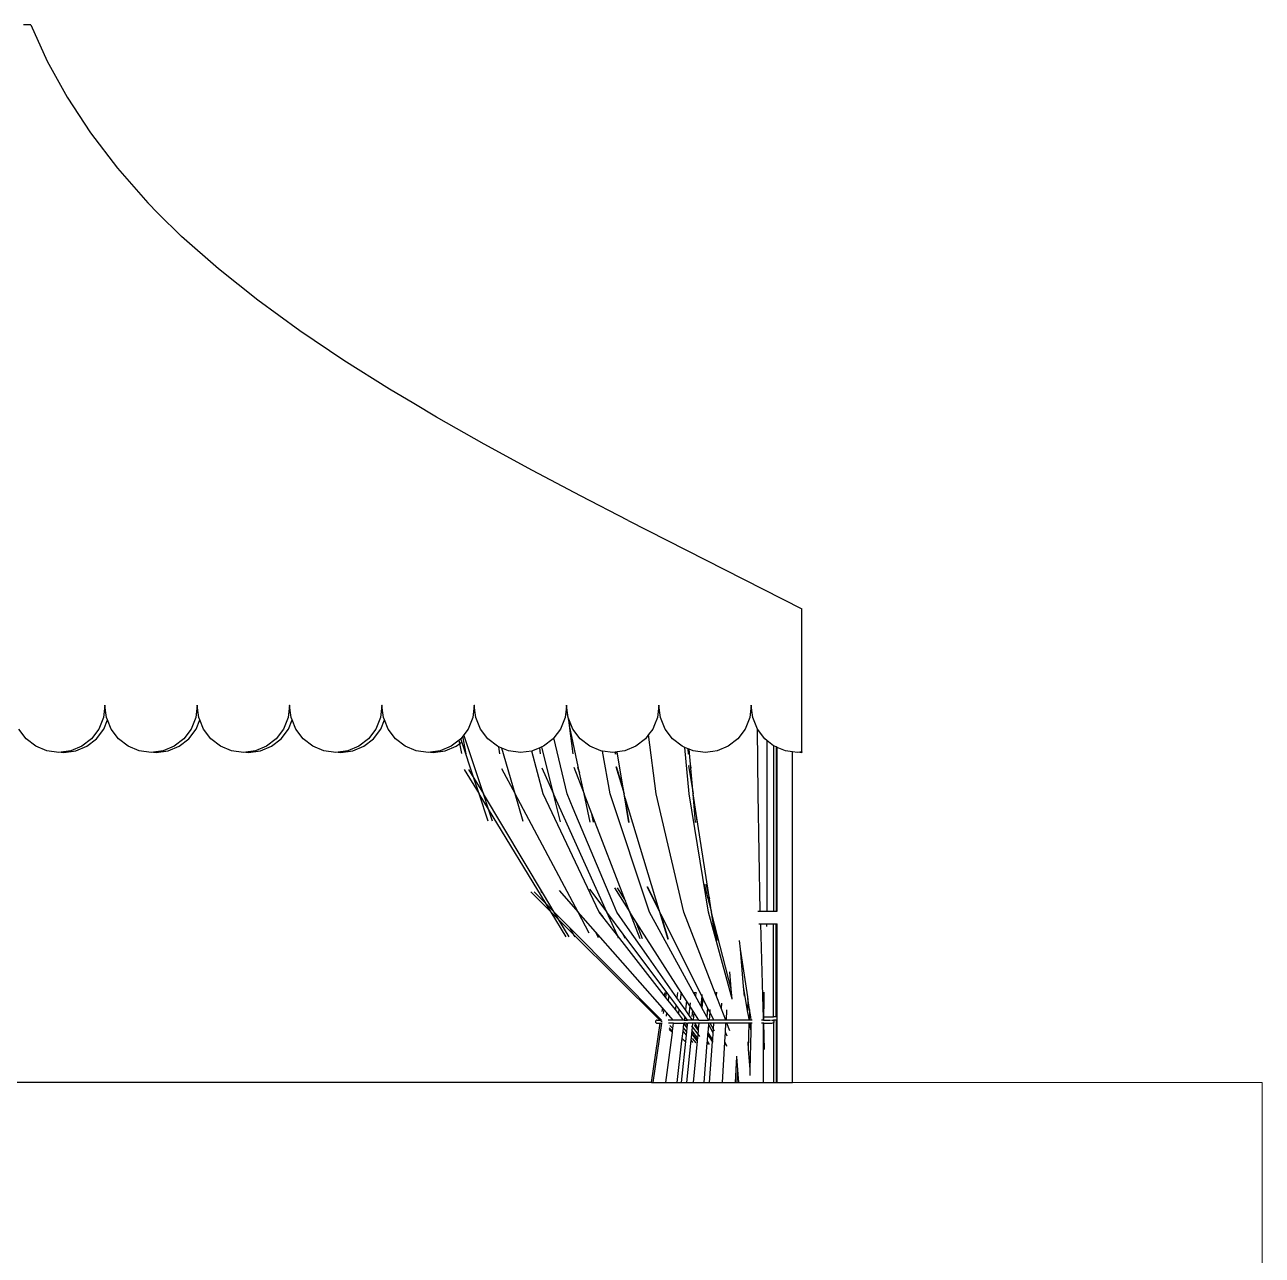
# Model space of a CAD drawing. Header units: inches. Extents: x 249 to 1192, y -18 to 440.
# Drawn here: x 645.779 to 649.758, y 263.792 to 267.748 of the extents above; entities that cross this region are included whole.
import ezdxf

# ---------------------------------------------------------------- set-up
doc = ezdxf.new("R2010")
doc.units = ezdxf.units.IN
doc.header["$MEASUREMENT"] = 0
doc.layers.add('DINDING', color=6, linetype='Continuous', lineweight=0)
doc.layers.add('FURNITURE', color=11, linetype='Continuous')
doc.layers.add('KOLOM', color=5, linetype='Continuous')

# ---------------------------------------------------------------- blocks, each defined once
blk = doc.blocks.new('tenda1')
for p, q in [((646.3916, 363.3297), (646.3675, 363.3297)), ((646.3916, 363.3297), (646.4443, 363.2126)), ((646.4443, 363.2126), (646.5082, 363.0968)), ((646.5082, 363.0968), (646.5835, 362.9822)), ((646.5835, 362.9822), (646.67, 362.8689)), ((646.67, 362.8689), (646.7679, 362.7568)), ((646.7679, 362.7568), (646.8002, 362.7241)), ((646.8764, 362.649), (646.8002, 362.7241)), ((646.9947, 362.5453), (646.8764, 362.649)), ((647.1217, 362.4443), (646.9947, 362.5453)), ((647.2564, 362.3461), (647.1217, 362.4443)), ((647.3977, 362.2507), (647.2564, 362.3461)), ((647.5445, 362.1581), (647.3977, 362.2507)), ((647.6227, 362.1121), (647.5445, 362.1581)), ((647.6954, 362.0682), (647.6227, 362.1121)), ((647.8492, 361.9811), (647.6954, 362.0682)), ((648.0044, 361.8968), (647.8492, 361.9811)), ((648.1594, 361.8152), (648.0044, 361.8968)), ((648.3126, 361.7364), (648.1594, 361.8152)), ((648.3126, 361.7364), (648.871, 361.4528)), ((648.871, 360.9922), (648.871, 361.4528)), ((646.6299, 361.1417), (646.6248, 361.1025)), ((646.6297, 361.1431), (646.6299, 361.1417)), ((646.6297, 361.1431), (646.63, 361.1431)), ((646.6299, 361.1417), (646.63, 361.1431)), ((646.6349, 361.1025), (646.6299, 361.1417)), ((646.9267, 361.1417), (646.9217, 361.1025)), ((646.9266, 361.1431), (646.9267, 361.1417)), ((646.9266, 361.1431), (646.9269, 361.1431)), ((646.9267, 361.1417), (646.9269, 361.1431)), ((646.9318, 361.1025), (646.9267, 361.1417)), ((647.2236, 361.1417), (647.2186, 361.1025)), ((647.2234, 361.1431), (647.2236, 361.1417)), ((647.2234, 361.1431), (647.2238, 361.1431)), ((647.2236, 361.1417), (647.2238, 361.1431)), ((647.2287, 361.1025), (647.2236, 361.1417)), ((647.5205, 361.1417), (647.5154, 361.1025)), ((647.5203, 361.1431), (647.5207, 361.1431)), ((647.5203, 361.1431), (647.5205, 361.1417)), ((647.5205, 361.1417), (647.5207, 361.1431)), ((647.5256, 361.1025), (647.5205, 361.1417)), ((647.8174, 361.1417), (647.8123, 361.1025)), ((647.8172, 361.1431), (647.8176, 361.1431)), ((647.8172, 361.1431), (647.8174, 361.1417)), ((647.8174, 361.1417), (647.8176, 361.1431)), ((647.8224, 361.1025), (647.8174, 361.1417)), ((648.1143, 361.1417), (648.1127, 361.1294)), ((648.1141, 361.1431), (648.1143, 361.1417)), ((648.1141, 361.1431), (648.1144, 361.1431)), ((648.1143, 361.1417), (648.1144, 361.1431)), ((648.1193, 361.1025), (648.1143, 361.1417)), ((648.4111, 361.1417), (648.4061, 361.1025)), ((648.411, 361.1431), (648.4111, 361.1417)), ((648.411, 361.1431), (648.4113, 361.1431)), ((648.4111, 361.1417), (648.4113, 361.1431)), ((648.4162, 361.1025), (648.4111, 361.1417)), ((648.708, 361.1417), (648.703, 361.1025)), ((648.7078, 361.1431), (648.708, 361.1417)), ((648.7078, 361.1431), (648.7082, 361.1431)), ((648.708, 361.1417), (648.7082, 361.1431)), ((648.7131, 361.1025), (648.708, 361.1417)), ((646.6248, 361.1025), (646.61, 361.066)), ((646.6261, 361.066), (646.6379, 361.0951)), ((646.6379, 361.0951), (646.6349, 361.1025)), ((646.6497, 361.066), (646.6379, 361.0951)), ((646.9217, 361.1025), (646.9069, 361.066)), ((646.923, 361.066), (646.9348, 361.0951)), ((646.9348, 361.0951), (646.9318, 361.1025)), ((646.9466, 361.066), (646.9348, 361.0951)), ((647.2186, 361.1025), (647.2037, 361.066)), ((647.2199, 361.066), (647.2317, 361.0951)), ((647.2317, 361.0951), (647.2287, 361.1025)), ((647.2435, 361.066), (647.2317, 361.0951)), ((647.5154, 361.1025), (647.5006, 361.066)), ((647.5168, 361.066), (647.5286, 361.0951)), ((647.5286, 361.0951), (647.5256, 361.1025)), ((647.5404, 361.066), (647.5286, 361.0951)), ((647.8123, 361.1025), (647.7975, 361.066)), ((647.8373, 361.066), (647.8224, 361.1025)), ((648.1092, 361.1025), (648.0944, 361.066)), ((648.1127, 361.1294), (648.1092, 361.1025)), ((648.1127, 361.1294), (648.1238, 361.0773)), ((648.1212, 361.0979), (648.1193, 361.1025)), ((648.1238, 361.0773), (648.1212, 361.0979)), ((648.1341, 361.066), (648.1212, 361.0979)), ((648.4061, 361.1025), (648.3965, 361.0789)), ((648.431, 361.066), (648.4162, 361.1025)), ((648.703, 361.1025), (648.6881, 361.066)), ((648.7279, 361.066), (648.7131, 361.1025)), ((646.3765, 361.0346), (646.3529, 361.066)), ((646.61, 361.066), (646.5864, 361.0346)), ((646.6025, 361.0346), (646.6261, 361.066)), ((646.6733, 361.0346), (646.6497, 361.066)), ((646.9069, 361.066), (646.8833, 361.0346)), ((646.8994, 361.0346), (646.923, 361.066)), ((646.9702, 361.0346), (646.9466, 361.066)), ((647.2037, 361.066), (647.1801, 361.0346)), ((647.1963, 361.0346), (647.2199, 361.066)), ((647.2671, 361.0346), (647.2435, 361.066)), ((647.5006, 361.066), (647.477, 361.0346)), ((647.4932, 361.0346), (647.5168, 361.066)), ((647.564, 361.0346), (647.5404, 361.066)), ((647.7975, 361.066), (647.7837, 361.0476)), ((647.8609, 361.0346), (647.8373, 361.066)), ((648.0944, 361.066), (648.0734, 361.0381)), ((648.1352, 360.9857), (648.1238, 361.0773)), ((648.1561, 360.9253), (648.1238, 361.0773)), ((648.1577, 361.0346), (648.1341, 361.066)), ((648.3913, 361.066), (648.3779, 361.0482)), ((648.3965, 361.0789), (648.3913, 361.066)), ((648.4546, 361.0346), (648.431, 361.066)), ((648.6881, 361.066), (648.6645, 361.0346)), ((648.728, 361.0659), (648.7279, 361.066)), ((648.7301, 360.8571), (648.728, 361.0659)), ((648.7515, 361.0346), (648.728, 361.0659)), ((646.4072, 361.0106), (646.3765, 361.0346)), ((646.5864, 361.0346), (646.5556, 361.0106)), ((646.5718, 361.0106), (646.6025, 361.0346)), ((646.7041, 361.0106), (646.6733, 361.0346)), ((646.8833, 361.0346), (646.8525, 361.0106)), ((646.8687, 361.0106), (646.8994, 361.0346)), ((647.001, 361.0106), (646.9702, 361.0346)), ((647.1801, 361.0346), (647.1494, 361.0106)), ((647.1655, 361.0106), (647.1963, 361.0346)), ((647.2978, 361.0106), (647.2671, 361.0346)), ((647.477, 361.0346), (647.4463, 361.0106)), ((647.4624, 361.0106), (647.4932, 361.0346)), ((647.5947, 361.0106), (647.564, 361.0346)), ((647.7686, 361.0305), (647.7432, 361.0106)), ((647.7593, 361.0106), (647.7708, 361.0195)), ((647.7737, 361.0345), (647.7686, 361.0305)), ((647.7708, 361.0195), (647.7686, 361.0305)), ((647.7708, 361.0195), (647.7771, 361.0245)), ((647.7772, 360.9868), (647.7708, 361.0195)), ((647.7739, 361.0346), (647.7737, 361.0345)), ((647.7771, 361.0245), (647.7737, 361.0345)), ((647.7805, 361.0434), (647.7739, 361.0346)), ((647.8161, 360.908), (647.7771, 361.0245)), ((647.7837, 361.0476), (647.7805, 361.0434)), ((647.7915, 360.9867), (647.7805, 361.0434)), ((647.8466, 360.8571), (647.7837, 361.0476)), ((647.8916, 361.0106), (647.8609, 361.0346)), ((648.0708, 361.0346), (648.04, 361.0106)), ((648.0734, 361.0381), (648.0708, 361.0346)), ((648.1156, 360.8571), (648.0734, 361.0381)), ((648.1885, 361.0106), (648.1577, 361.0346)), ((648.3677, 361.0346), (648.3369, 361.0106)), ((648.3779, 361.0482), (648.3677, 361.0346)), ((648.4025, 360.8571), (648.3779, 361.0482)), ((648.4854, 361.0106), (648.4546, 361.0346)), ((648.6645, 361.0346), (648.6338, 361.0106)), ((648.7582, 361.0294), (648.7515, 361.0346)), ((648.7799, 361.0124), (648.7582, 361.0294)), ((648.7582, 361.0294), (648.7582, 360.4801)), ((646.443, 360.9954), (646.4072, 361.0106)), ((646.4814, 360.9903), (646.443, 360.9954)), ((646.4895, 360.9913), (646.4814, 360.9903)), ((646.5198, 360.9954), (646.4895, 360.9913)), ((646.4895, 360.9913), (646.4976, 360.9903)), ((646.4976, 360.9903), (646.536, 360.9954)), ((646.5556, 361.0106), (646.5198, 360.9954)), ((646.536, 360.9954), (646.5718, 361.0106)), ((646.7399, 360.9954), (646.7041, 361.0106)), ((646.7783, 360.9903), (646.7399, 360.9954)), ((646.7864, 360.9913), (646.7783, 360.9903)), ((646.8167, 360.9954), (646.7864, 360.9913)), ((646.7864, 360.9913), (646.7944, 360.9903)), ((646.7944, 360.9903), (646.8329, 360.9954)), ((646.8525, 361.0106), (646.8167, 360.9954)), ((646.8329, 360.9954), (646.8687, 361.0106)), ((647.0368, 360.9954), (647.001, 361.0106)), ((647.0752, 360.9903), (647.0368, 360.9954)), ((647.0832, 360.9913), (647.0752, 360.9903)), ((647.1136, 360.9954), (647.0832, 360.9913)), ((647.0832, 360.9913), (647.0913, 360.9903)), ((647.0913, 360.9903), (647.1297, 360.9954)), ((647.1494, 361.0106), (647.1136, 360.9954)), ((647.1297, 360.9954), (647.1655, 361.0106)), ((647.3336, 360.9954), (647.2978, 361.0106)), ((647.3721, 360.9903), (647.3336, 360.9954)), ((647.3801, 360.9913), (647.3721, 360.9903)), ((647.4105, 360.9954), (647.3801, 360.9913)), ((647.3801, 360.9913), (647.3882, 360.9903)), ((647.3882, 360.9903), (647.4266, 360.9954)), ((647.4463, 361.0106), (647.4105, 360.9954)), ((647.4266, 360.9954), (647.4624, 361.0106)), ((647.6305, 360.9954), (647.5947, 361.0106)), ((647.6689, 360.9903), (647.6305, 360.9954)), ((647.677, 360.9913), (647.6689, 360.9903)), ((647.7074, 360.9954), (647.677, 360.9913)), ((647.677, 360.9913), (647.6851, 360.9903)), ((647.6851, 360.9903), (647.7235, 360.9954)), ((647.7432, 361.0106), (647.7074, 360.9954)), ((647.7235, 360.9954), (647.7593, 361.0106)), ((647.8961, 361.0086), (647.8916, 361.0106)), ((647.9, 360.9864), (647.8961, 361.0086)), ((647.9056, 361.0046), (647.8961, 361.0086)), ((647.9489, 360.8571), (647.9056, 361.0046)), ((647.9274, 360.9954), (647.9056, 361.0046)), ((647.9658, 360.9903), (647.9274, 360.9954)), ((648.0028, 360.9952), (647.9658, 360.9903)), ((648.0042, 360.9954), (648.0028, 360.9952)), ((648.0388, 360.8571), (648.0028, 360.9952)), ((648.028, 361.0055), (648.0042, 360.9954)), ((648.0346, 361.0083), (648.028, 361.0055)), ((648.0308, 360.986), (648.028, 361.0055)), ((648.04, 361.0106), (648.0346, 361.0083)), ((648.0722, 360.8571), (648.0346, 361.0083)), ((648.2243, 360.9954), (648.1885, 361.0106)), ((648.2293, 360.9948), (648.2243, 360.9954)), ((648.2544, 360.8571), (648.2293, 360.9948)), ((648.2627, 360.9903), (648.2293, 360.9948)), ((648.2707, 360.9913), (648.2627, 360.9903)), ((648.2724, 360.9916), (648.2707, 360.9913)), ((648.2713, 360.9855), (648.2707, 360.9913)), ((648.2765, 360.9921), (648.2724, 360.9916)), ((648.273, 360.9855), (648.2724, 360.9916)), ((648.3011, 360.9954), (648.2765, 360.9921)), ((648.297, 360.8691), (648.2765, 360.9921)), ((648.3369, 361.0106), (648.3011, 360.9954)), ((648.4943, 361.0068), (648.4854, 361.0106)), ((648.5078, 360.8571), (648.4943, 361.0068)), ((648.5056, 361.002), (648.4943, 361.0068)), ((648.5064, 360.9851), (648.5056, 361.002)), ((648.5083, 361.0009), (648.5056, 361.002)), ((648.5135, 360.94), (648.5083, 361.0009)), ((648.5212, 360.9954), (648.5083, 361.0009)), ((648.5596, 360.9903), (648.5212, 360.9954)), ((648.5847, 360.9936), (648.5596, 360.9903)), ((648.598, 360.9954), (648.5847, 360.9936)), ((648.6338, 361.0106), (648.598, 360.9954)), ((648.7822, 361.0106), (648.7799, 361.0124)), ((648.7799, 361.0124), (648.7799, 360.4801)), ((648.7879, 361.0082), (648.7822, 361.0106)), ((648.791, 361.0068), (648.7879, 361.0082)), ((648.7879, 361.0082), (648.7879, 360.4801)), ((648.791, 360.4801), (648.791, 361.0068)), ((648.818, 360.9954), (648.791, 361.0068)), ((648.841, 360.9923), (648.818, 360.9954)), ((648.841, 359.9301), (648.841, 360.9923)), ((648.8565, 360.9903), (648.841, 360.9923)), ((648.8645, 360.9913), (648.8565, 360.9903)), ((648.871, 360.9922), (648.8645, 360.9913)), ((648.8645, 360.9913), (648.871, 360.9905)), ((648.871, 360.9922), (648.871, 360.9905)), ((647.7851, 360.936), (647.8332, 360.8571)), ((647.7991, 360.9363), (647.8161, 360.908)), ((647.9054, 360.9386), (647.9489, 360.8571)), ((648.0342, 360.9412), (648.0722, 360.8571)), ((648.1373, 360.9432), (648.1706, 360.8571)), ((648.1493, 360.9434), (648.1561, 360.9253)), ((648.2722, 360.9455), (648.299, 360.8571)), ((648.2739, 360.9455), (648.297, 360.8691)), ((648.5064, 360.9483), (648.5207, 360.8571)), ((648.5123, 360.9484), (648.5135, 360.94)), ((648.5207, 360.8571), (648.5135, 360.94)), ((647.8161, 360.908), (647.8466, 360.8571)), ((647.8332, 360.8571), (647.8161, 360.908)), ((648.1706, 360.8571), (648.1561, 360.9253)), ((647.8625, 360.7696), (647.8332, 360.8571)), ((647.8626, 360.8087), (647.8332, 360.8571)), ((648.0398, 360.5352), (647.8466, 360.8571)), ((647.8626, 360.8087), (647.8466, 360.8571)), ((648.1512, 360.4774), (647.9489, 360.8571)), ((647.9748, 360.7685), (647.9489, 360.8571)), ((648.2186, 360.4774), (648.0388, 360.8571)), ((648.2437, 360.4774), (648.0722, 360.8571)), ((648.0945, 360.7675), (648.0722, 360.8571)), ((648.1352, 360.8107), (648.1156, 360.8571)), ((648.1899, 360.7668), (648.1706, 360.8571)), ((648.1953, 360.7933), (648.1706, 360.8571)), ((648.3804, 360.4774), (648.2544, 360.8571)), ((648.299, 360.8571), (648.297, 360.8691)), ((648.3141, 360.766), (648.299, 360.8571)), ((648.3025, 360.8453), (648.299, 360.8571)), ((648.4914, 360.4774), (648.4025, 360.8571)), ((648.5704, 360.4774), (648.5078, 360.8571)), ((648.5286, 360.7651), (648.5207, 360.8571)), ((648.5326, 360.7806), (648.5207, 360.8571)), ((648.7371, 360.4801), (648.7301, 360.8571)), ((648.3157, 360.766), (648.3025, 360.8453)), ((648.4119, 360.4835), (648.3025, 360.8453)), ((647.8756, 360.7694), (647.8626, 360.8087)), ((648.0484, 360.5037), (647.8626, 360.8087)), ((648.1355, 360.81), (648.1352, 360.8107)), ((648.2599, 360.5158), (648.1355, 360.81)), ((648.2009, 360.7667), (648.1953, 360.7933)), ((648.3038, 360.5127), (648.1953, 360.7933)), ((648.5339, 360.7651), (648.5326, 360.7806)), ((648.5733, 360.5204), (648.5326, 360.7806)), ((647.9989, 360.5424), (648.0644, 360.4774)), ((648.0095, 360.5429), (648.0484, 360.5037)), ((648.0315, 360.5439), (648.0398, 360.5352)), ((648.0901, 360.5466), (648.1512, 360.4774)), ((648.1884, 360.5513), (648.2437, 360.4774)), ((648.2678, 360.5551), (648.3175, 360.4774)), ((648.277, 360.5556), (648.3038, 360.5127)), ((648.3724, 360.5599), (648.4138, 360.4774)), ((648.3738, 360.56), (648.4119, 360.4835)), ((648.5569, 360.5668), (648.5801, 360.4774)), ((648.5616, 360.5669), (648.5733, 360.5204)), ((648.0745, 360.4774), (648.0398, 360.5352)), ((648.0484, 360.5037), (648.0745, 360.4774)), ((648.0644, 360.4774), (648.0484, 360.5037)), ((648.2599, 360.5158), (648.26, 360.5158)), ((648.2762, 360.4774), (648.26, 360.5158)), ((648.3175, 360.4774), (648.3038, 360.5127)), ((648.5801, 360.4774), (648.5733, 360.5204)), ((648.1124, 360.3985), (648.0644, 360.4774)), ((648.0894, 360.4526), (648.0644, 360.4774)), ((648.1251, 360.4264), (648.0745, 360.4774)), ((648.0894, 360.4526), (648.0745, 360.4774)), ((648.1869, 360.4103), (648.1512, 360.4774)), ((648.2073, 360.4137), (648.1512, 360.4774)), ((648.2304, 360.4623), (648.2186, 360.4774)), ((648.2189, 360.4774), (648.2304, 360.4623)), ((648.2778, 360.4018), (648.2304, 360.4623)), ((648.2778, 360.4018), (648.2437, 360.4774)), ((648.2964, 360.4069), (648.2437, 360.4774)), ((648.303, 360.4392), (648.2762, 360.4774)), ((648.3508, 360.3913), (648.3175, 360.4774)), ((648.3384, 360.4447), (648.3175, 360.4774)), ((648.5247, 360.2144), (648.3804, 360.4774)), ((648.4138, 360.4774), (648.4119, 360.4835)), ((648.4405, 360.389), (648.4138, 360.4774)), ((648.4168, 360.4713), (648.4138, 360.4774)), ((648.4416, 360.389), (648.4168, 360.4713)), ((648.5486, 360.2079), (648.4168, 360.4713)), ((648.5946, 360.2111), (648.4914, 360.4774)), ((648.593, 360.3946), (648.5704, 360.4774)), ((648.593, 360.3946), (648.5801, 360.4774)), ((648.5902, 360.4383), (648.5801, 360.4774)), ((648.7293, 360.4801), (648.7371, 360.4801)), ((648.7371, 360.4801), (648.7582, 360.4801)), ((648.7582, 360.4801), (648.7799, 360.4801)), ((648.7799, 360.4801), (648.7879, 360.4801)), ((648.7879, 360.4801), (648.791, 360.4801)), ((648.122, 360.3982), (648.0894, 360.4526)), ((648.1379, 360.4044), (648.0894, 360.4526)), ((648.4189, 360.1306), (648.1251, 360.4264)), ((648.1379, 360.4044), (648.1251, 360.4264)), ((648.303, 360.4391), (648.303, 360.4392)), ((648.3788, 360.3309), (648.303, 360.4391)), ((648.3588, 360.3911), (648.3384, 360.4447)), ((648.4998, 360.1926), (648.3384, 360.4447)), ((648.5981, 360.3861), (648.5902, 360.4383)), ((648.6438, 360.2311), (648.5902, 360.4383)), ((648.7319, 360.4401), (648.7383, 360.4401)), ((648.7465, 360.1699), (648.7383, 360.4401)), ((648.7383, 360.4401), (648.7582, 360.4401)), ((648.7582, 360.4312), (648.7582, 360.4401)), ((648.7582, 360.4401), (648.7799, 360.4401)), ((648.7799, 360.4401), (648.7879, 360.4401)), ((648.7799, 360.1406), (648.7799, 360.4401)), ((648.7879, 360.4267), (648.7879, 360.4401)), ((648.7879, 360.4401), (648.791, 360.4401)), ((648.791, 360.374), (648.7879, 360.4267)), ((648.7879, 360.1406), (648.7879, 360.4267)), ((648.791, 360.374), (648.791, 360.4401)), ((648.4138, 360.1306), (648.1379, 360.4044)), ((648.1419, 360.3976), (648.1379, 360.4044)), ((648.2168, 360.3952), (648.2073, 360.4137)), ((648.4226, 360.1696), (648.2073, 360.4137)), ((648.2815, 360.3938), (648.2778, 360.4018)), ((648.4284, 360.2096), (648.2778, 360.4018)), ((648.3025, 360.3926), (648.2964, 360.4069)), ((648.4433, 360.2103), (648.2964, 360.4069)), ((648.6463, 360.1991), (648.593, 360.3946)), ((648.6738, 360.3584), (648.6697, 360.3862)), ((648.6833, 360.238), (648.6738, 360.3584)), ((648.6966, 360.2047), (648.6738, 360.3584)), ((648.791, 360.1406), (648.791, 360.374)), ((648.3789, 360.3308), (648.3788, 360.3309)), ((648.4687, 360.2023), (648.3789, 360.3308)), ((648.6438, 360.2311), (648.6394, 360.2856)), ((648.4299, 360.2194), (648.4284, 360.2096)), ((648.4347, 360.2194), (648.4325, 360.2045)), ((648.471, 360.2196), (648.4687, 360.2023)), ((648.4821, 360.2197), (648.4791, 360.1959)), ((648.5253, 360.2198), (648.5247, 360.2144)), ((648.5301, 360.2199), (648.5288, 360.2068)), ((648.5952, 360.2201), (648.5946, 360.2111)), ((648.5958, 360.2201), (648.5951, 360.2098)), ((648.6463, 360.1991), (648.6438, 360.2311)), ((648.6858, 360.2075), (648.6833, 360.238)), ((648.6941, 360.1734), (648.6833, 360.238)), ((648.7482, 360.2203), (648.7481, 360.1913)), ((648.4325, 360.2045), (648.4284, 360.2096)), ((648.4325, 360.2045), (648.4325, 360.2044)), ((648.441, 360.1937), (648.4325, 360.2045)), ((648.4433, 360.2103), (648.441, 360.1937)), ((648.4639, 360.1644), (648.441, 360.1937)), ((648.4659, 360.1801), (648.4433, 360.2103)), ((648.4659, 360.1801), (648.4639, 360.1644)), ((648.4756, 360.1671), (648.4659, 360.1801)), ((648.4964, 360.1629), (648.4687, 360.2023)), ((648.4998, 360.1926), (648.4964, 360.1629)), ((648.51, 360.1766), (648.4998, 360.1926)), ((648.5111, 360.1859), (648.51, 360.1766)), ((648.5288, 360.2068), (648.5247, 360.2144)), ((648.5456, 360.1762), (648.5288, 360.2068)), ((648.5486, 360.2079), (648.5456, 360.1762)), ((648.549, 360.2127), (648.5486, 360.2079)), ((648.552, 360.201), (648.5486, 360.2079)), ((648.552, 360.201), (648.5491, 360.1698)), ((648.5674, 360.1702), (648.552, 360.201)), ((648.5951, 360.2098), (648.5946, 360.2111)), ((648.611, 360.1687), (648.5951, 360.2098)), ((648.6121, 360.1853), (648.611, 360.1687)), ((648.6467, 360.1978), (648.6463, 360.1991)), ((648.6973, 360.1996), (648.6963, 360.1605)), ((648.6973, 360.1996), (648.6966, 360.2047)), ((648.7025, 360.1643), (648.6973, 360.1996)), ((648.7481, 360.1913), (648.7478, 360.1406)), ((648.4226, 360.1696), (648.4208, 360.1579)), ((648.4268, 360.1648), (648.4226, 360.1696)), ((648.4268, 360.1648), (648.4248, 360.1515)), ((648.4355, 360.1549), (648.4268, 360.1648)), ((648.4355, 360.1549), (648.4339, 360.1432)), ((648.4569, 360.1306), (648.4355, 360.1549)), ((648.4639, 360.1644), (648.4638, 360.1642)), ((648.4737, 360.1519), (648.4639, 360.1644)), ((648.4756, 360.1671), (648.4737, 360.1519)), ((648.4904, 360.1306), (648.4737, 360.1519)), ((648.494, 360.1424), (648.4756, 360.1671)), ((648.494, 360.1424), (648.4927, 360.1306)), ((648.5028, 360.1306), (648.494, 360.1424)), ((648.5069, 360.1478), (648.4964, 360.1629)), ((648.5069, 360.1478), (648.5066, 360.1451)), ((648.51, 360.1766), (648.5069, 360.1478)), ((648.519, 360.1306), (648.5069, 360.1478)), ((648.5193, 360.1622), (648.51, 360.1766)), ((648.5193, 360.1622), (648.5172, 360.1423)), ((648.5236, 360.1554), (648.5193, 360.1622)), ((648.5236, 360.1554), (648.521, 360.1306)), ((648.5236, 360.1556), (648.5236, 360.1554)), ((648.5395, 360.1306), (648.5236, 360.1554)), ((648.5491, 360.1698), (648.5456, 360.1762)), ((648.565, 360.141), (648.5491, 360.1698)), ((648.5674, 360.1702), (648.565, 360.141)), ((648.5706, 360.1306), (648.565, 360.141)), ((648.5743, 360.1564), (648.5674, 360.1702)), ((648.5743, 360.1564), (648.5723, 360.1306)), ((648.575, 360.1642), (648.5743, 360.1564)), ((648.5872, 360.1306), (648.5743, 360.1564)), ((648.6258, 360.1306), (648.611, 360.1687)), ((648.6288, 360.1634), (648.6269, 360.1306)), ((648.6963, 360.1605), (648.6941, 360.1734)), ((648.6997, 360.1397), (648.6963, 360.1605)), ((648.7012, 360.1308), (648.6997, 360.1397)), ((648.702, 360.1402), (648.7017, 360.1307)), ((648.7025, 360.1643), (648.702, 360.1402)), ((648.7061, 360.1406), (648.7025, 360.1643)), ((648.7075, 360.1306), (648.7061, 360.1406)), ((648.7474, 360.1406), (648.7465, 360.1699)), ((648.7478, 360.1406), (648.7474, 360.1406)), ((648.7477, 360.1306), (648.7474, 360.1406)), ((648.7478, 360.1406), (648.7478, 360.1306)), ((648.7478, 360.1406), (648.7799, 360.1406)), ((648.7879, 360.1406), (648.7799, 360.1406)), ((648.791, 360.1406), (648.7879, 360.1406)), ((648.791, 360.1302), (648.791, 360.1406)), ((648.3874, 359.9301), (648.4153, 360.1202)), ((648.3928, 359.9301), (648.4203, 360.1202)), ((648.4003, 360.1268), (648.4001, 360.1254)), ((648.4001, 360.1254), (648.4003, 360.1241)), ((648.4008, 360.128), (648.4003, 360.1268)), ((648.4003, 360.1241), (648.4008, 360.1228)), ((648.4017, 360.1291), (648.4008, 360.128)), ((648.4008, 360.1228), (648.4017, 360.1218)), ((648.4028, 360.1299), (648.4017, 360.1291)), ((648.4017, 360.1218), (648.4028, 360.1209)), ((648.4042, 360.1304), (648.4028, 360.1299)), ((648.4028, 360.1209), (648.4042, 360.1204)), ((648.4056, 360.1306), (648.4042, 360.1304)), ((648.4042, 360.1204), (648.4056, 360.1202)), ((648.4056, 360.1306), (648.4138, 360.1306)), ((648.4056, 360.1202), (648.4153, 360.1202)), ((648.4138, 360.1306), (648.4189, 360.1306)), ((648.4153, 360.1202), (648.4203, 360.1202)), ((648.4211, 360.1254), (648.4172, 360.1254)), ((648.4195, 360.1306), (648.4189, 360.1306)), ((648.421, 360.1202), (648.4203, 360.1202)), ((648.4569, 360.1306), (648.4411, 360.1306)), ((648.4582, 360.1202), (648.4419, 360.1202)), ((648.4549, 360.0944), (648.4435, 360.1058)), ((648.4544, 360.0904), (648.4444, 360.1003)), ((648.456, 360.1029), (648.4459, 360.1134)), ((648.4549, 360.0944), (648.456, 360.1029)), ((648.456, 360.1029), (648.4582, 360.1202)), ((648.4904, 360.1306), (648.4569, 360.1306)), ((648.4582, 360.1202), (648.4915, 360.1202)), ((648.4886, 360.0947), (648.4898, 360.1055)), ((648.4898, 360.1055), (648.4915, 360.1199)), ((648.5009, 360.0925), (648.4898, 360.1055)), ((648.4927, 360.1306), (648.4904, 360.1306)), ((648.4916, 360.1202), (648.4915, 360.1202)), ((648.4915, 360.1199), (648.4915, 360.1202)), ((648.5023, 360.1057), (648.4915, 360.1199)), ((648.5024, 360.1067), (648.4916, 360.1202)), ((648.4985, 360.1202), (648.4916, 360.1202)), ((648.4927, 360.1306), (648.5028, 360.1306)), ((648.5033, 360.1142), (648.4985, 360.1202)), ((648.4985, 360.1202), (648.5039, 360.1202)), ((648.5009, 360.0925), (648.5023, 360.1057)), ((648.5023, 360.1057), (648.5024, 360.1067)), ((648.5024, 360.1067), (648.5033, 360.1142)), ((648.519, 360.1306), (648.5028, 360.1306)), ((648.5033, 360.1142), (648.5039, 360.1202)), ((648.52, 360.1202), (648.5039, 360.1202)), ((648.5189, 360.1092), (648.5169, 360.1117)), ((648.5175, 360.096), (648.5189, 360.1092)), ((648.5189, 360.1092), (648.52, 360.1202)), ((648.5371, 360.0848), (648.5189, 360.1092)), ((648.521, 360.1306), (648.519, 360.1306)), ((648.5262, 360.1202), (648.52, 360.1202)), ((648.5395, 360.1306), (648.521, 360.1306)), ((648.5382, 360.0966), (648.5255, 360.1144)), ((648.5387, 360.1024), (648.5262, 360.1202)), ((648.5404, 360.1202), (648.5262, 360.1202)), ((648.5382, 360.0966), (648.5387, 360.1024)), ((648.5387, 360.1024), (648.5404, 360.1202)), ((648.5388, 360.1023), (648.5387, 360.1024)), ((648.5395, 360.1306), (648.5706, 360.1306)), ((648.5714, 360.1202), (648.5404, 360.1202)), ((648.569, 360.0902), (648.5711, 360.1155)), ((648.5723, 360.1306), (648.5706, 360.1306)), ((648.5711, 360.1155), (648.5714, 360.1202)), ((648.5857, 360.0899), (648.5711, 360.1155)), ((648.5763, 360.1202), (648.5714, 360.1202)), ((648.5872, 360.1306), (648.5723, 360.1306)), ((648.5866, 360.1016), (648.5763, 360.1202)), ((648.588, 360.1202), (648.5763, 360.1202)), ((648.5857, 360.0899), (648.5866, 360.1016)), ((648.5866, 360.1016), (648.588, 360.1202)), ((648.5901, 360.0951), (648.5866, 360.1016)), ((648.6258, 360.1306), (648.5872, 360.1306)), ((648.6263, 360.1202), (648.588, 360.1202)), ((648.6247, 360.0912), (648.6263, 360.1202)), ((648.6269, 360.1306), (648.6258, 360.1306)), ((648.6298, 360.1202), (648.6263, 360.1202)), ((648.6562, 360.1306), (648.6269, 360.1306)), ((648.6391, 360.0962), (648.6298, 360.1202)), ((648.6569, 360.1202), (648.6298, 360.1202)), ((648.6855, 360.1306), (648.6562, 360.1306)), ((648.6863, 360.1202), (648.6569, 360.1202)), ((648.7012, 360.1306), (648.6855, 360.1306)), ((648.7015, 360.1202), (648.6863, 360.1202)), ((648.6994, 360.0355), (648.7015, 360.1202)), ((648.7012, 360.1306), (648.7012, 360.1308)), ((648.7017, 360.1306), (648.7012, 360.1306)), ((648.703, 360.1202), (648.7015, 360.1202)), ((648.7017, 360.1307), (648.7017, 360.1306)), ((648.7022, 360.1306), (648.7017, 360.1306)), ((648.7075, 360.1306), (648.7022, 360.1306)), ((648.7072, 360.0948), (648.703, 360.1202)), ((648.7078, 360.1202), (648.703, 360.1202)), ((648.7072, 360.0948), (648.7078, 360.1202)), ((648.711, 360.1306), (648.7075, 360.1306)), ((648.7112, 360.1202), (648.7078, 360.1202)), ((648.7477, 360.1306), (648.7412, 360.1306)), ((648.7478, 360.1202), (648.7412, 360.1202)), ((648.7469, 359.9301), (648.7478, 360.1202)), ((648.7478, 360.1306), (648.7477, 360.1306)), ((648.7478, 360.1306), (648.7702, 360.1306)), ((648.748, 360.1202), (648.7478, 360.1202)), ((648.7506, 360.0357), (648.748, 360.1202)), ((648.748, 360.1202), (648.7761, 360.1202)), ((648.7731, 360.1302), (648.7799, 360.1302)), ((648.7799, 360.1292), (648.7799, 360.1302)), ((648.7879, 360.1302), (648.7799, 360.1302)), ((648.7801, 360.1291), (648.7799, 360.1292)), ((648.7799, 360.1273), (648.7799, 360.1292)), ((648.7799, 360.1216), (648.7799, 360.1236)), ((648.7799, 360.1216), (648.7801, 360.1218)), ((648.7799, 360.1216), (648.7799, 359.9301)), ((648.781, 360.128), (648.7801, 360.1291)), ((648.7801, 360.1218), (648.781, 360.1228)), ((648.7815, 360.1268), (648.781, 360.128)), ((648.781, 360.1228), (648.7815, 360.1241)), ((648.7817, 360.1254), (648.7815, 360.1268)), ((648.7815, 360.1241), (648.7817, 360.1254)), ((648.791, 360.1302), (648.7879, 360.1302)), ((648.7879, 360.1302), (648.7879, 359.9301)), ((648.791, 359.9301), (648.791, 360.1302)), ((648.4338, 359.9301), (648.4544, 360.0904)), ((648.4544, 360.0904), (648.4549, 360.0944)), ((648.4698, 359.9301), (648.4851, 360.0639)), ((648.4832, 359.9301), (648.4998, 360.082)), ((648.4851, 360.0639), (648.485, 360.064)), ((648.4851, 360.0639), (648.486, 360.0717)), ((648.4865, 360.0625), (648.4851, 360.0639)), ((648.486, 360.0717), (648.4886, 360.0947)), ((648.4958, 360.0615), (648.486, 360.0717)), ((648.4886, 360.0947), (648.4884, 360.0949)), ((648.4998, 360.082), (648.4886, 360.0947)), ((648.4998, 360.082), (648.5009, 360.0925)), ((648.5006, 359.9301), (648.5144, 360.0654)), ((648.5144, 360.0654), (648.5175, 360.096)), ((648.5203, 360.0588), (648.5144, 360.0654)), ((648.535, 360.0628), (648.5169, 360.0865)), ((648.5359, 360.0725), (648.5175, 360.096)), ((648.5353, 360.0658), (648.5184, 360.0869)), ((648.5305, 360.0576), (648.5192, 360.0708)), ((648.5227, 359.9301), (648.535, 360.0628)), ((648.535, 360.0628), (648.5353, 360.0658)), ((648.5353, 360.0658), (648.5359, 360.0725)), ((648.5359, 360.0725), (648.5371, 360.0848)), ((648.5371, 360.0848), (648.5382, 360.0966)), ((648.5423, 360.0778), (648.5371, 360.0848)), ((648.5664, 360.0571), (648.5668, 360.0623)), ((648.5668, 360.0623), (648.5686, 360.085)), ((648.5737, 360.0524), (648.5668, 360.0623)), ((648.5686, 360.085), (648.569, 360.0902)), ((648.5837, 360.0615), (648.5686, 360.085)), ((648.584, 360.0663), (648.569, 360.0902)), ((648.5741, 359.9301), (648.5837, 360.0615)), ((648.5837, 360.0615), (648.584, 360.0663)), ((648.5851, 360.0593), (648.5837, 360.0615)), ((648.584, 360.0663), (648.5857, 360.0899)), ((648.6229, 360.0602), (648.6247, 360.0912)), ((648.6297, 360.0466), (648.6229, 360.0602)), ((648.6229, 360.0593), (648.6229, 360.0602)), ((648.6303, 360.0785), (648.6247, 360.0912)), ((648.6994, 360.0355), (648.6975, 360.06)), ((648.7045, 359.9711), (648.7072, 360.0948)), ((648.5562, 359.9301), (648.5664, 360.0571)), ((648.5694, 360.0529), (648.5664, 360.0571)), ((648.6156, 359.9301), (648.6229, 360.0593)), ((648.6298, 360.0455), (648.6229, 360.0593)), ((648.7045, 359.9711), (648.6994, 360.0355)), ((648.6578, 359.9301), (648.6611, 360.0127)), ((648.6611, 360.0127), (648.6612, 360.0148)), ((648.6645, 359.9701), (648.6611, 360.0127)), ((648.663, 359.9301), (648.6645, 359.9701)), ((648.6677, 359.9301), (648.6645, 359.9701)), ((648.7041, 359.9521), (648.7045, 359.9711)), ((648.3874, 359.9301), (644.2649, 359.9301)), ((648.3874, 359.9301), (648.3928, 359.9301)), ((648.3928, 359.9301), (648.4338, 359.9301)), ((648.4338, 359.9301), (648.4698, 359.9301)), ((648.4698, 359.9301), (648.4832, 359.9301)), ((648.4832, 359.9301), (648.5006, 359.9301)), ((648.5006, 359.9301), (648.5227, 359.9301)), ((648.5227, 359.9301), (648.5562, 359.9301)), ((648.5562, 359.9301), (648.5741, 359.9301)), ((648.5741, 359.9301), (648.6156, 359.9301)), ((648.6156, 359.9301), (648.6578, 359.9301)), ((648.6578, 359.9301), (648.663, 359.9301)), ((648.663, 359.9301), (648.6677, 359.9301)), ((648.6677, 359.9301), (648.7046, 359.9301)), ((648.7046, 359.9301), (648.7469, 359.9301)), ((648.7469, 359.9301), (648.7799, 359.9301)), ((648.7799, 359.9301), (648.7879, 359.9301)), ((648.7879, 359.9301), (648.791, 359.9301)), ((648.791, 359.9301), (648.841, 359.9301))]:
    blk.add_line(p, q)
blk = doc.blocks.new('tampak depan')
at = {"layer": 'DINDING'}
blk.add_lwpolyline([(725.9474, 338.4269), (725.9474, 337.2769), (735.4479, 337.2769), (735.4479, 339.1769), (725.9474, 339.1769)], dxfattribs=at)
at = {"layer": 'FURNITURE'}
blk.add_blockref('tenda1', (85.0969, -20.7531), dxfattribs=at)

msp = doc.modelspace()

# ---------------------------------------------------------------- block references
at = {"layer": 'KOLOM'}
msp.add_blockref('tampak depan', (-85.6899, -74.829), dxfattribs=at)

doc.saveas('drawing.dxf')
